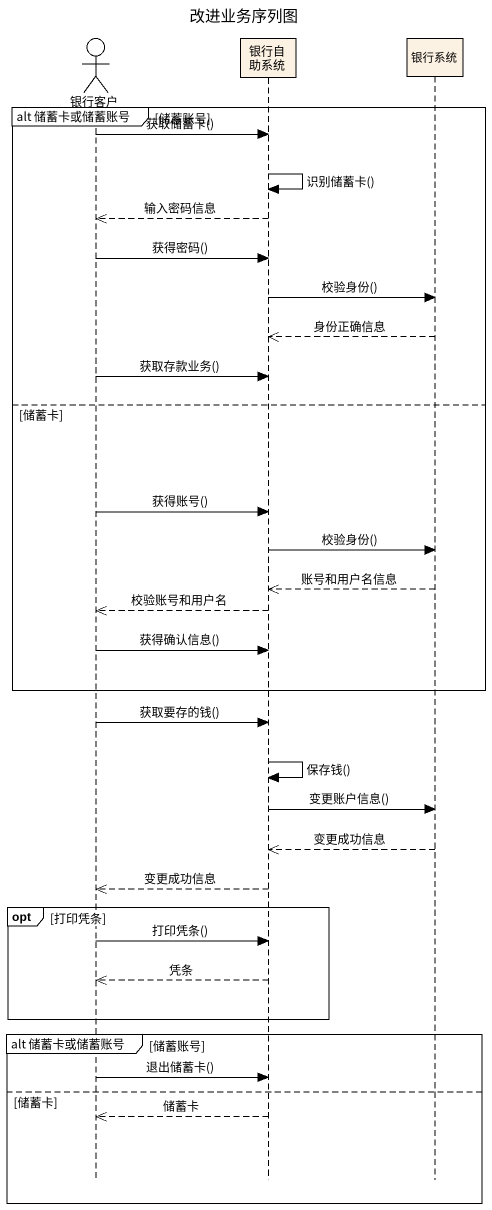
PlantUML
@startuml
title 改进业务序列图
hide footbox
actor 银行客户
participant 银行自助系统
participant 银行系统

group alt 储蓄卡或储蓄账号 [储蓄账号]
  银行客户 -> 银行自助系统 : 获取储蓄卡()
  银行自助系统 -> 银行自助系统 : 识别储蓄卡()
  银行自助系统 -->> 银行客户 : 输入密码信息
  银行客户 -> 银行自助系统 : 获得密码()
  银行自助系统 -> 银行系统 : 校验身份()
  银行系统 -->> 银行自助系统 : 身份正确信息
  银行客户 -> 银行自助系统 : 获取存款业务()
else 储蓄卡
  银行客户 -> 银行自助系统 : 获得账号()
  银行自助系统 -> 银行系统 : 校验身份()
  银行系统 -->> 银行自助系统 : 账号和用户名信息
  银行自助系统 -->> 银行客户 : 校验账号和用户名
  银行客户 -> 银行自助系统 : 获得确认信息()
end
银行客户 -> 银行自助系统 : 获取要存的钱()
银行自助系统 -> 银行自助系统 : 保存钱()
银行自助系统 -> 银行系统 : 变更账户信息()
银行系统 -->> 银行自助系统 : 变更成功信息
银行自助系统 -->> 银行客户 : 变更成功信息
opt 打印凭条
  银行客户 -> 银行自助系统 : 打印凭条()
  银行自助系统 -->> 银行客户 : 凭条
end
group alt 储蓄卡或储蓄账号 [储蓄账号]
  银行客户 -> 银行自助系统 : 退出储蓄卡()
else 储蓄卡
  银行自助系统 -->> 银行客户 : 储蓄卡
end
@enduml
